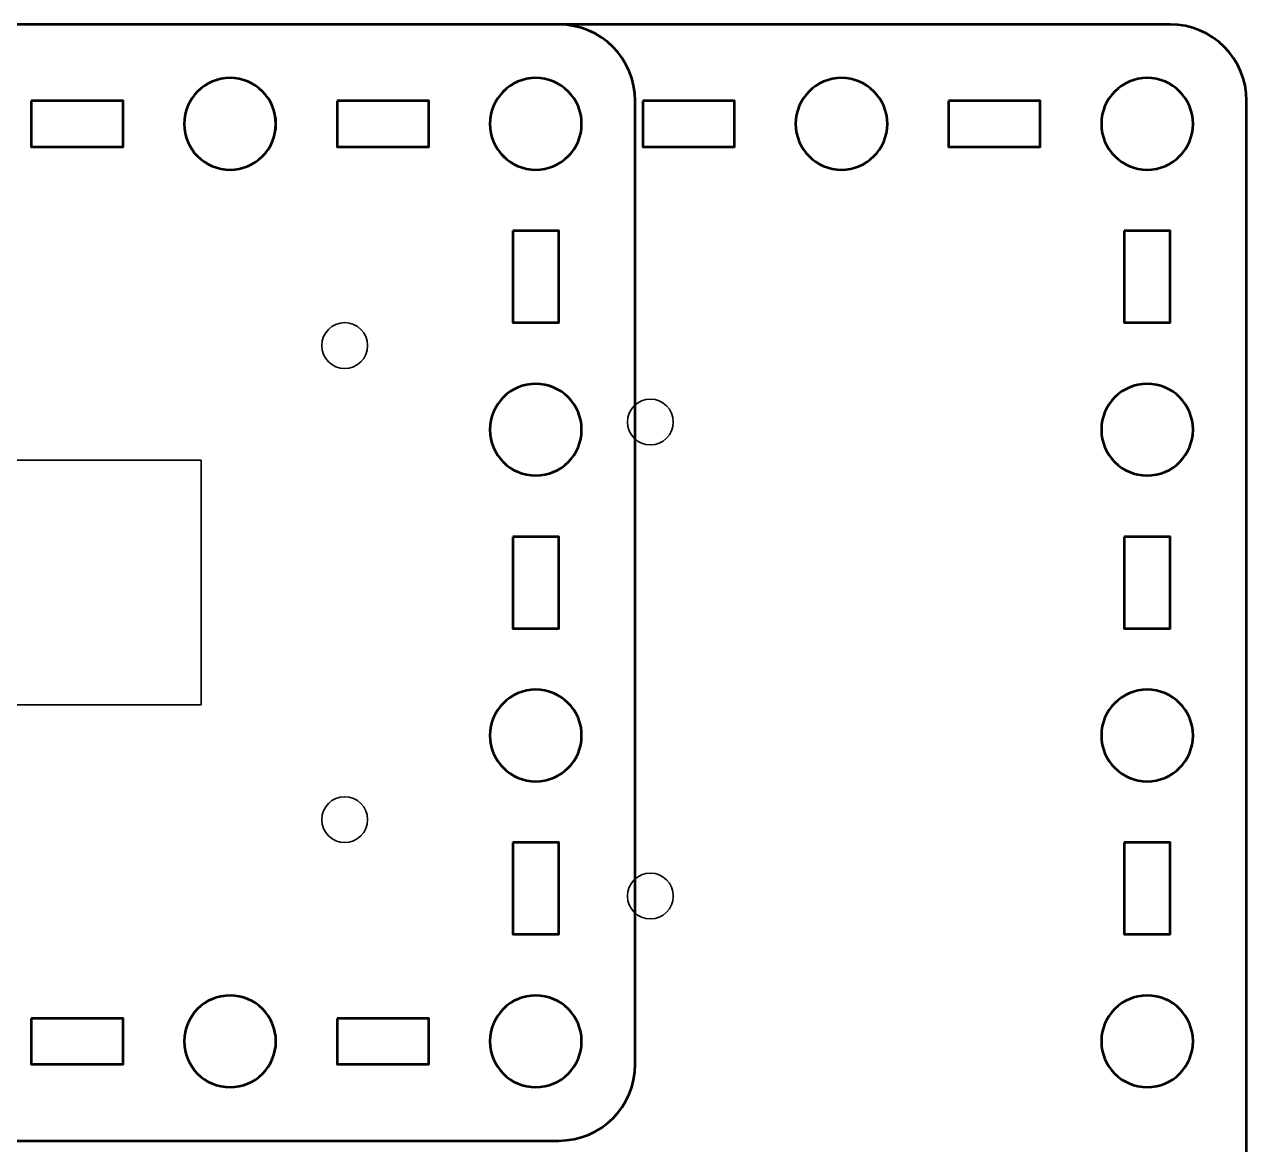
# Model space of a CAD drawing. Header units: centimetres. Extents: x -64.7 to 31.2, y -38.5 to 7.
# Drawn here: x 23.16 to 31.15, y -14.53 to -7.2 of the extents above; entities that cross this region are included whole.
import ezdxf

# ---------------------------------------------------------------- set-up
doc = ezdxf.new("R2010")
doc.units = ezdxf.units.CM
doc.header["$MEASUREMENT"] = 0
doc.layers.add('Layer 1', color=7, linetype='Continuous')

msp = doc.modelspace()

# ---------------------------------------------------------------- linework, layer by layer
at = {"layer": 'Layer 1', "color": 142, "lineweight": 53}
for points, knots in [([(16.35006, -7.19996), (16.35006, -7.19996), (30.64994, -7.19996), (30.64994, -7.19996), (30.64994, -7.19996), (30.92708, -7.19996), (31.15004, -7.42306), (31.15004, -7.70006), (31.15004, -7.70006), (31.15004, -7.70006), (31.15004, -21.99994), (31.15004, -21.99994), (31.15004, -21.99994), (31.15004, -22.27708), (30.92708, -22.50004), (30.64994, -22.50004), (30.64994, -22.50004), (30.64994, -22.50004), (16.35006, -22.50004), (16.35006, -22.50004), (16.35006, -22.50004), (16.07306, -22.50004), (15.84996, -22.27708), (15.84996, -21.99994), (15.84996, -21.99994), (15.84996, -21.99994), (15.84996, -7.70006), (15.84996, -7.70006), (15.84996, -7.70006), (15.84996, -7.42306), (16.07306, -7.19996), (16.35006, -7.19996)], [0, 0, 0, 0, 0.125, 0.125, 0.125, 0.125, 0.25, 0.25, 0.25, 0.25, 0.375, 0.375, 0.375, 0.375, 0.5, 0.5, 0.5, 0.5, 0.625, 0.625, 0.625, 0.625, 0.75, 0.75, 0.75, 0.75, 0.875, 0.875, 0.875, 0.875, 1, 1, 1, 1]), ([(24.80004, -7.84999), (24.80004, -8.01576), (24.66567, -8.14999), (24.50004, -8.14999), (24.50004, -8.14999), (24.33427, -8.14999), (24.20004, -8.01576), (24.20004, -7.84999), (24.20004, -7.84999), (24.20004, -7.68432), (24.33427, -7.54999), (24.50004, -7.54999), (24.50004, -7.54999), (24.66567, -7.54999), (24.80004, -7.68432), (24.80004, -7.84999)], [0, 0, 0, 0, 0.25, 0.25, 0.25, 0.25, 0.5, 0.5, 0.5, 0.5, 0.75, 0.75, 0.75, 0.75, 1, 1, 1, 1]), ([(26.79997, -7.84999), (26.79997, -8.01576), (26.66563, -8.14999), (26.50001, -8.14999), (26.50001, -8.14999), (26.33434, -8.14999), (26.2, -8.01576), (26.2, -7.84999), (26.2, -7.84999), (26.2, -7.68432), (26.33434, -7.54999), (26.50001, -7.54999), (26.50001, -7.54999), (26.66563, -7.54999), (26.79997, -7.68432), (26.79997, -7.84999)], [0, 0, 0, 0, 0.25, 0.25, 0.25, 0.25, 0.5, 0.5, 0.5, 0.5, 0.75, 0.75, 0.75, 0.75, 1, 1, 1, 1]), ([(28.80008, -7.84999), (28.80008, -8.01576), (28.66571, -8.14999), (28.50008, -8.14999), (28.50008, -8.14999), (28.33431, -8.14999), (28.20008, -8.01576), (28.20008, -7.84999), (28.20008, -7.84999), (28.20008, -7.68432), (28.33431, -7.54999), (28.50008, -7.54999), (28.50008, -7.54999), (28.66571, -7.54999), (28.80008, -7.68432), (28.80008, -7.84999)], [0, 0, 0, 0, 0.25, 0.25, 0.25, 0.25, 0.5, 0.5, 0.5, 0.5, 0.75, 0.75, 0.75, 0.75, 1, 1, 1, 1]), ([(30.80001, -7.84999), (30.80001, -8.01576), (30.66568, -8.14999), (30.50001, -8.14999), (30.50001, -8.14999), (30.33438, -8.14999), (30.20001, -8.01576), (30.20001, -7.84999), (30.20001, -7.84999), (30.20001, -7.68432), (30.33438, -7.54999), (30.50001, -7.54999), (30.50001, -7.54999), (30.66568, -7.54999), (30.80001, -7.68432), (30.80001, -7.84999)], [0, 0, 0, 0, 0.25, 0.25, 0.25, 0.25, 0.5, 0.5, 0.5, 0.5, 0.75, 0.75, 0.75, 0.75, 1, 1, 1, 1]), ([(23.20002, -7.70006), (23.20002, -7.70006), (23.80002, -7.70006), (23.80002, -7.70006), (23.80002, -7.70006), (23.80002, -7.70006), (23.80002, -8.00006), (23.80002, -8.00006), (23.80002, -8.00006), (23.80002, -8.00006), (23.20002, -8.00006), (23.20002, -8.00006), (23.20002, -8.00006), (23.20002, -8.00006), (23.20002, -7.70006), (23.20002, -7.70006)], [0, 0, 0, 0, 0.25, 0.25, 0.25, 0.25, 0.5, 0.5, 0.5, 0.5, 0.75, 0.75, 0.75, 0.75, 1, 1, 1, 1]), ([(25.19995, -7.70006), (25.19995, -7.70006), (25.79995, -7.70006), (25.79995, -7.70006), (25.79995, -7.70006), (25.79995, -7.70006), (25.79995, -8.00006), (25.79995, -8.00006), (25.79995, -8.00006), (25.79995, -8.00006), (25.19995, -8.00006), (25.19995, -8.00006), (25.19995, -8.00006), (25.19995, -8.00006), (25.19995, -7.70006), (25.19995, -7.70006)], [0, 0, 0, 0, 0.25, 0.25, 0.25, 0.25, 0.5, 0.5, 0.5, 0.5, 0.75, 0.75, 0.75, 0.75, 1, 1, 1, 1]), ([(27.20002, -7.70006), (27.20002, -7.70006), (27.80003, -7.70006), (27.80003, -7.70006), (27.80003, -7.70006), (27.80003, -7.70006), (27.80003, -8.00006), (27.80003, -8.00006), (27.80003, -8.00006), (27.80003, -8.00006), (27.20002, -8.00006), (27.20002, -8.00006), (27.20002, -8.00006), (27.20002, -8.00006), (27.20002, -7.70006), (27.20002, -7.70006)], [0, 0, 0, 0, 0.25, 0.25, 0.25, 0.25, 0.5, 0.5, 0.5, 0.5, 0.75, 0.75, 0.75, 0.75, 1, 1, 1, 1]), ([(29.19999, -7.70006), (29.19999, -7.70006), (29.79999, -7.70006), (29.79999, -7.70006), (29.79999, -7.70006), (29.79999, -7.70006), (29.79999, -8.00006), (29.79999, -8.00006), (29.79999, -8.00006), (29.79999, -8.00006), (29.19999, -8.00006), (29.19999, -8.00006), (29.19999, -8.00006), (29.19999, -8.00006), (29.19999, -7.70006), (29.19999, -7.70006)], [0, 0, 0, 0, 0.25, 0.25, 0.25, 0.25, 0.5, 0.5, 0.5, 0.5, 0.75, 0.75, 0.75, 0.75, 1, 1, 1, 1]), ([(30.34994, -8.55001), (30.34994, -8.55001), (30.64994, -8.55001), (30.64994, -8.55001), (30.64994, -8.55001), (30.64994, -8.55001), (30.64994, -9.15001), (30.64994, -9.15001), (30.64994, -9.15001), (30.64994, -9.15001), (30.34994, -9.15001), (30.34994, -9.15001), (30.34994, -9.15001), (30.34994, -9.15001), (30.34994, -8.55001), (30.34994, -8.55001)], [0, 0, 0, 0, 0.25, 0.25, 0.25, 0.25, 0.5, 0.5, 0.5, 0.5, 0.75, 0.75, 0.75, 0.75, 1, 1, 1, 1]), ([(30.80001, -9.85006), (30.80001, -10.01569), (30.66568, -10.15006), (30.50001, -10.15006), (30.50001, -10.15006), (30.33438, -10.15006), (30.20001, -10.01569), (30.20001, -9.85006), (30.20001, -9.85006), (30.20001, -9.68429), (30.33438, -9.55006), (30.50001, -9.55006), (30.50001, -9.55006), (30.66568, -9.55006), (30.80001, -9.68429), (30.80001, -9.85006)], [0, 0, 0, 0, 0.25, 0.25, 0.25, 0.25, 0.5, 0.5, 0.5, 0.5, 0.75, 0.75, 0.75, 0.75, 1, 1, 1, 1]), ([(30.34994, -10.54997), (30.34994, -10.54997), (30.64994, -10.54997), (30.64994, -10.54997), (30.64994, -10.54997), (30.64994, -10.54997), (30.64994, -11.14998), (30.64994, -11.14998), (30.64994, -11.14998), (30.64994, -11.14998), (30.34994, -11.14998), (30.34994, -11.14998), (30.34994, -11.14998), (30.34994, -11.14998), (30.34994, -10.54997), (30.34994, -10.54997)], [0, 0, 0, 0, 0.25, 0.25, 0.25, 0.25, 0.5, 0.5, 0.5, 0.5, 0.75, 0.75, 0.75, 0.75, 1, 1, 1, 1]), ([(30.80001, -11.85), (30.80001, -12.01566), (30.66568, -12.15), (30.50001, -12.15), (30.50001, -12.15), (30.33438, -12.15), (30.20001, -12.01566), (30.20001, -11.85), (30.20001, -11.85), (30.20001, -11.68437), (30.33438, -11.54999), (30.50001, -11.54999), (30.50001, -11.54999), (30.66568, -11.54999), (30.80001, -11.68437), (30.80001, -11.85)], [0, 0, 0, 0, 0.25, 0.25, 0.25, 0.25, 0.5, 0.5, 0.5, 0.5, 0.75, 0.75, 0.75, 0.75, 1, 1, 1, 1]), ([(30.34994, -12.55005), (30.34994, -12.55005), (30.64994, -12.55005), (30.64994, -12.55005), (30.64994, -12.55005), (30.64994, -12.55005), (30.64994, -13.15005), (30.64994, -13.15005), (30.64994, -13.15005), (30.64994, -13.15005), (30.34994, -13.15005), (30.34994, -13.15005), (30.34994, -13.15005), (30.34994, -13.15005), (30.34994, -12.55005), (30.34994, -12.55005)], [0, 0, 0, 0, 0.25, 0.25, 0.25, 0.25, 0.5, 0.5, 0.5, 0.5, 0.75, 0.75, 0.75, 0.75, 1, 1, 1, 1]), ([(30.80001, -13.84996), (30.80001, -14.01573), (30.66568, -14.14997), (30.50001, -14.14997), (30.50001, -14.14997), (30.33438, -14.14997), (30.20001, -14.01573), (30.20001, -13.84996), (30.20001, -13.84996), (30.20001, -13.6843), (30.33438, -13.54996), (30.50001, -13.54996), (30.50001, -13.54996), (30.66568, -13.54996), (30.80001, -13.6843), (30.80001, -13.84996)], [0, 0, 0, 0, 0.25, 0.25, 0.25, 0.25, 0.5, 0.5, 0.5, 0.5, 0.75, 0.75, 0.75, 0.75, 1, 1, 1, 1])]:
    msp.add_open_spline(points, degree=3, knots=knots, dxfattribs=at)
at = {"layer": 'Layer 1', "color": 232, "lineweight": 53}
for points, knots in [([(16.35009, -7.19999), (16.35009, -7.19999), (26.65006, -7.19999), (26.65006, -7.19999), (26.65006, -7.19999), (26.92705, -7.19999), (27.15001, -7.42308), (27.15001, -7.70008), (27.15001, -7.70008), (27.15001, -7.70008), (27.15001, -14.00005), (27.15001, -14.00005), (27.15001, -14.00005), (27.15001, -14.27702), (26.92705, -14.50001), (26.65006, -14.50001), (26.65006, -14.50001), (26.65006, -14.50001), (16.35009, -14.50001), (16.35009, -14.50001), (16.35009, -14.50001), (16.07309, -14.50001), (15.84999, -14.27702), (15.84999, -14.00005), (15.84999, -14.00005), (15.84999, -14.00005), (15.84999, -7.70008), (15.84999, -7.70008), (15.84999, -7.70008), (15.84999, -7.42308), (16.07309, -7.19999), (16.35009, -7.19999)], [0, 0, 0, 0, 0.125, 0.125, 0.125, 0.125, 0.25, 0.25, 0.25, 0.25, 0.375, 0.375, 0.375, 0.375, 0.5, 0.5, 0.5, 0.5, 0.625, 0.625, 0.625, 0.625, 0.75, 0.75, 0.75, 0.75, 0.875, 0.875, 0.875, 0.875, 1, 1, 1, 1]), ([(24.80006, -7.85002), (24.80006, -8.01579), (24.66569, -8.15002), (24.50006, -8.15002), (24.50006, -8.15002), (24.33429, -8.15002), (24.20006, -8.01579), (24.20006, -7.85002), (24.20006, -7.85002), (24.20006, -7.68435), (24.33429, -7.55001), (24.50006, -7.55001), (24.50006, -7.55001), (24.66569, -7.55001), (24.80006, -7.68435), (24.80006, -7.85002)], [0, 0, 0, 0, 0.25, 0.25, 0.25, 0.25, 0.5, 0.5, 0.5, 0.5, 0.75, 0.75, 0.75, 0.75, 1, 1, 1, 1]), ([(26.79998, -7.85002), (26.79998, -8.01579), (26.66565, -8.15002), (26.50003, -8.15002), (26.50003, -8.15002), (26.33436, -8.15002), (26.20002, -8.01579), (26.20002, -7.85002), (26.20002, -7.85002), (26.20002, -7.68435), (26.33436, -7.55001), (26.50003, -7.55001), (26.50003, -7.55001), (26.66565, -7.55001), (26.79998, -7.68435), (26.79998, -7.85002)], [0, 0, 0, 0, 0.25, 0.25, 0.25, 0.25, 0.5, 0.5, 0.5, 0.5, 0.75, 0.75, 0.75, 0.75, 1, 1, 1, 1]), ([(23.20004, -7.70008), (23.20004, -7.70008), (23.80004, -7.70008), (23.80004, -7.70008), (23.80004, -7.70008), (23.80004, -7.70008), (23.80004, -8.00009), (23.80004, -8.00009), (23.80004, -8.00009), (23.80004, -8.00009), (23.20004, -8.00009), (23.20004, -8.00009), (23.20004, -8.00009), (23.20004, -8.00009), (23.20004, -7.70008), (23.20004, -7.70008)], [0, 0, 0, 0, 0.25, 0.25, 0.25, 0.25, 0.5, 0.5, 0.5, 0.5, 0.75, 0.75, 0.75, 0.75, 1, 1, 1, 1]), ([(25.19997, -7.70008), (25.19997, -7.70008), (25.79997, -7.70008), (25.79997, -7.70008), (25.79997, -7.70008), (25.79997, -7.70008), (25.79997, -8.00009), (25.79997, -8.00009), (25.79997, -8.00009), (25.79997, -8.00009), (25.19997, -8.00009), (25.19997, -8.00009), (25.19997, -8.00009), (25.19997, -8.00009), (25.19997, -7.70008), (25.19997, -7.70008)], [0, 0, 0, 0, 0.25, 0.25, 0.25, 0.25, 0.5, 0.5, 0.5, 0.5, 0.75, 0.75, 0.75, 0.75, 1, 1, 1, 1]), ([(26.35009, -8.55003), (26.35009, -8.55003), (26.6501, -8.55003), (26.6501, -8.55003), (26.6501, -8.55003), (26.6501, -8.55003), (26.6501, -9.15004), (26.6501, -9.15004), (26.6501, -9.15004), (26.6501, -9.15004), (26.35009, -9.15004), (26.35009, -9.15004), (26.35009, -9.15004), (26.35009, -9.15004), (26.35009, -8.55003), (26.35009, -8.55003)], [0, 0, 0, 0, 0.25, 0.25, 0.25, 0.25, 0.5, 0.5, 0.5, 0.5, 0.75, 0.75, 0.75, 0.75, 1, 1, 1, 1]), ([(26.79998, -9.85009), (26.79998, -10.01572), (26.66565, -10.15009), (26.50003, -10.15009), (26.50003, -10.15009), (26.33436, -10.15009), (26.20002, -10.01572), (26.20002, -9.85009), (26.20002, -9.85009), (26.20002, -9.68432), (26.33436, -9.55009), (26.50003, -9.55009), (26.50003, -9.55009), (26.66565, -9.55009), (26.79998, -9.68432), (26.79998, -9.85009)], [0, 0, 0, 0, 0.25, 0.25, 0.25, 0.25, 0.5, 0.5, 0.5, 0.5, 0.75, 0.75, 0.75, 0.75, 1, 1, 1, 1]), ([(26.35009, -10.55), (26.35009, -10.55), (26.6501, -10.55), (26.6501, -10.55), (26.6501, -10.55), (26.6501, -10.55), (26.6501, -11.14999), (26.6501, -11.14999), (26.6501, -11.14999), (26.6501, -11.14999), (26.35009, -11.14999), (26.35009, -11.14999), (26.35009, -11.14999), (26.35009, -11.14999), (26.35009, -10.55), (26.35009, -10.55)], [0, 0, 0, 0, 0.25, 0.25, 0.25, 0.25, 0.5, 0.5, 0.5, 0.5, 0.75, 0.75, 0.75, 0.75, 1, 1, 1, 1]), ([(26.79998, -11.85001), (26.79998, -12.01568), (26.66565, -12.15001), (26.50003, -12.15001), (26.50003, -12.15001), (26.33436, -12.15001), (26.20002, -12.01568), (26.20002, -11.85001), (26.20002, -11.85001), (26.20002, -11.68438), (26.33436, -11.55001), (26.50003, -11.55001), (26.50003, -11.55001), (26.66565, -11.55001), (26.79998, -11.68438), (26.79998, -11.85001)], [0, 0, 0, 0, 0.25, 0.25, 0.25, 0.25, 0.5, 0.5, 0.5, 0.5, 0.75, 0.75, 0.75, 0.75, 1, 1, 1, 1]), ([(26.35009, -12.55006), (26.35009, -12.55006), (26.6501, -12.55006), (26.6501, -12.55006), (26.6501, -12.55006), (26.6501, -12.55006), (26.6501, -13.15007), (26.6501, -13.15007), (26.6501, -13.15007), (26.6501, -13.15007), (26.35009, -13.15007), (26.35009, -13.15007), (26.35009, -13.15007), (26.35009, -13.15007), (26.35009, -12.55006), (26.35009, -12.55006)], [0, 0, 0, 0, 0.25, 0.25, 0.25, 0.25, 0.5, 0.5, 0.5, 0.5, 0.75, 0.75, 0.75, 0.75, 1, 1, 1, 1]), ([(24.80006, -13.84998), (24.80006, -14.01575), (24.66569, -14.14998), (24.50006, -14.14998), (24.50006, -14.14998), (24.33429, -14.14998), (24.20006, -14.01575), (24.20006, -13.84998), (24.20006, -13.84998), (24.20006, -13.68431), (24.33429, -13.54998), (24.50006, -13.54998), (24.50006, -13.54998), (24.66569, -13.54998), (24.80006, -13.68431), (24.80006, -13.84998)], [0, 0, 0, 0, 0.25, 0.25, 0.25, 0.25, 0.5, 0.5, 0.5, 0.5, 0.75, 0.75, 0.75, 0.75, 1, 1, 1, 1]), ([(26.79998, -13.84998), (26.79998, -14.01575), (26.66565, -14.14998), (26.50003, -14.14998), (26.50003, -14.14998), (26.33436, -14.14998), (26.20002, -14.01575), (26.20002, -13.84998), (26.20002, -13.84998), (26.20002, -13.68431), (26.33436, -13.54998), (26.50003, -13.54998), (26.50003, -13.54998), (26.66565, -13.54998), (26.79998, -13.68431), (26.79998, -13.84998)], [0, 0, 0, 0, 0.25, 0.25, 0.25, 0.25, 0.5, 0.5, 0.5, 0.5, 0.75, 0.75, 0.75, 0.75, 1, 1, 1, 1]), ([(23.20004, -13.70005), (23.20004, -13.70005), (23.80004, -13.70005), (23.80004, -13.70005), (23.80004, -13.70005), (23.80004, -13.70005), (23.80004, -14.00005), (23.80004, -14.00005), (23.80004, -14.00005), (23.80004, -14.00005), (23.20004, -14.00005), (23.20004, -14.00005), (23.20004, -14.00005), (23.20004, -14.00005), (23.20004, -13.70005), (23.20004, -13.70005)], [0, 0, 0, 0, 0.25, 0.25, 0.25, 0.25, 0.5, 0.5, 0.5, 0.5, 0.75, 0.75, 0.75, 0.75, 1, 1, 1, 1]), ([(25.19997, -13.70005), (25.19997, -13.70005), (25.79997, -13.70005), (25.79997, -13.70005), (25.79997, -13.70005), (25.79997, -13.70005), (25.79997, -14.00005), (25.79997, -14.00005), (25.79997, -14.00005), (25.79997, -14.00005), (25.19997, -14.00005), (25.19997, -14.00005), (25.19997, -14.00005), (25.19997, -14.00005), (25.19997, -13.70005), (25.19997, -13.70005)], [0, 0, 0, 0, 0.25, 0.25, 0.25, 0.25, 0.5, 0.5, 0.5, 0.5, 0.75, 0.75, 0.75, 0.75, 1, 1, 1, 1])]:
    msp.add_open_spline(points, degree=3, knots=knots, dxfattribs=at)
at = {"layer": 'Layer 1', "color": 232, "lineweight": 35}
for points in [[(25.25, -9.15), (25.33262, -9.15), (25.4, -9.21738), (25.4, -9.3), (25.4, -9.3), (25.4, -9.38262), (25.33262, -9.45), (25.25, -9.45), (25.25, -9.45), (25.16738, -9.45), (25.1, -9.38262), (25.1, -9.3), (25.1, -9.3), (25.1, -9.21738), (25.16738, -9.15), (25.25, -9.15)], [(18.6895, -10.05), (18.6895, -10.05), (24.3105, -10.05), (24.3105, -10.05), (24.3105, -10.05), (24.3105, -10.05), (24.3105, -11.65), (24.3105, -11.65), (24.3105, -11.65), (24.3105, -11.65), (18.6895, -11.65), (18.6895, -11.65), (18.6895, -11.65), (18.6895, -11.65), (18.6895, -10.05), (18.6895, -10.05)], [(25.25, -12.25), (25.33262, -12.25), (25.4, -12.31738), (25.4, -12.4), (25.4, -12.4), (25.4, -12.48262), (25.33262, -12.55), (25.25, -12.55), (25.25, -12.55), (25.16738, -12.55), (25.1, -12.48262), (25.1, -12.4), (25.1, -12.4), (25.1, -12.31738), (25.16738, -12.25), (25.25, -12.25)]]:
    msp.add_open_spline(points, degree=3, knots=[0, 0, 0, 0, 0.25, 0.25, 0.25, 0.25, 0.5, 0.5, 0.5, 0.5, 0.75, 0.75, 0.75, 0.75, 1, 1, 1, 1], dxfattribs=at)
at = {"layer": 'Layer 1', "color": 142, "lineweight": 35}
for points in [[(27.25, -9.65), (27.33262, -9.65), (27.4, -9.71738), (27.4, -9.8), (27.4, -9.8), (27.4, -9.88262), (27.33262, -9.95), (27.25, -9.95), (27.25, -9.95), (27.16738, -9.95), (27.1, -9.88262), (27.1, -9.8), (27.1, -9.8), (27.1, -9.71738), (27.16738, -9.65), (27.25, -9.65)], [(27.25, -12.75), (27.33262, -12.75), (27.4, -12.81738), (27.4, -12.9), (27.4, -12.9), (27.4, -12.98262), (27.33262, -13.05), (27.25, -13.05), (27.25, -13.05), (27.16738, -13.05), (27.1, -12.98262), (27.1, -12.9), (27.1, -12.9), (27.1, -12.81738), (27.16738, -12.75), (27.25, -12.75)]]:
    msp.add_open_spline(points, degree=3, knots=[0, 0, 0, 0, 0.25, 0.25, 0.25, 0.25, 0.5, 0.5, 0.5, 0.5, 0.75, 0.75, 0.75, 0.75, 1, 1, 1, 1], dxfattribs=at)

doc.saveas('drawing.dxf')
